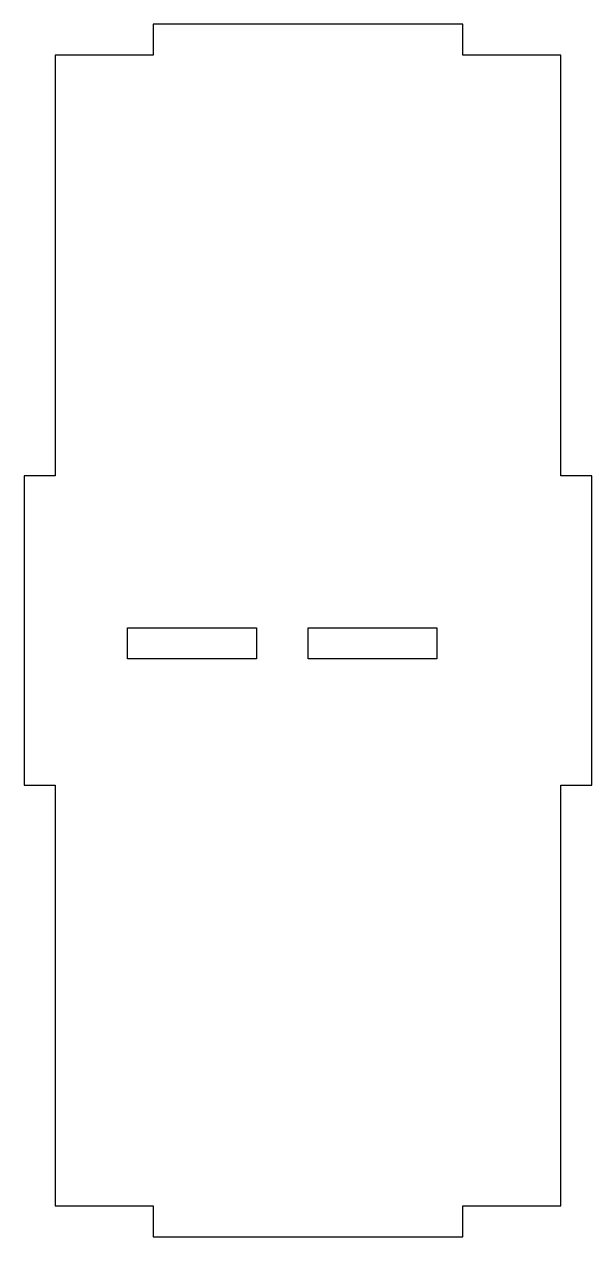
# Model space of a CAD drawing. Header units: millimetres. Extents: x -25 to 85, y -235 to 0.
import ezdxf

# ---------------------------------------------------------------- set-up
doc = ezdxf.new("R2010")
doc.units = ezdxf.units.MM

msp = doc.modelspace()

# ---------------------------------------------------------------- linework, layer by layer
for points in [[(79, -6), (60, -6), (60, 0), (0, 0), (0, -6), (-19, -6), (-19, -87.5), (-25, -87.5), (-25, -147.5), (-19, -147.5), (-19, -229), (0, -229), (0, -235), (60, -235), (60, -229), (79, -229), (79, -147.5), (85, -147.5), (85, -87.5), (79, -87.5)], [(20, -117), (20, -123), (-5, -123), (-5, -117)], [(55, -117), (55, -123), (30, -123), (30, -117)]]:
    msp.add_lwpolyline(points, close=True)

doc.saveas('drawing.dxf')
